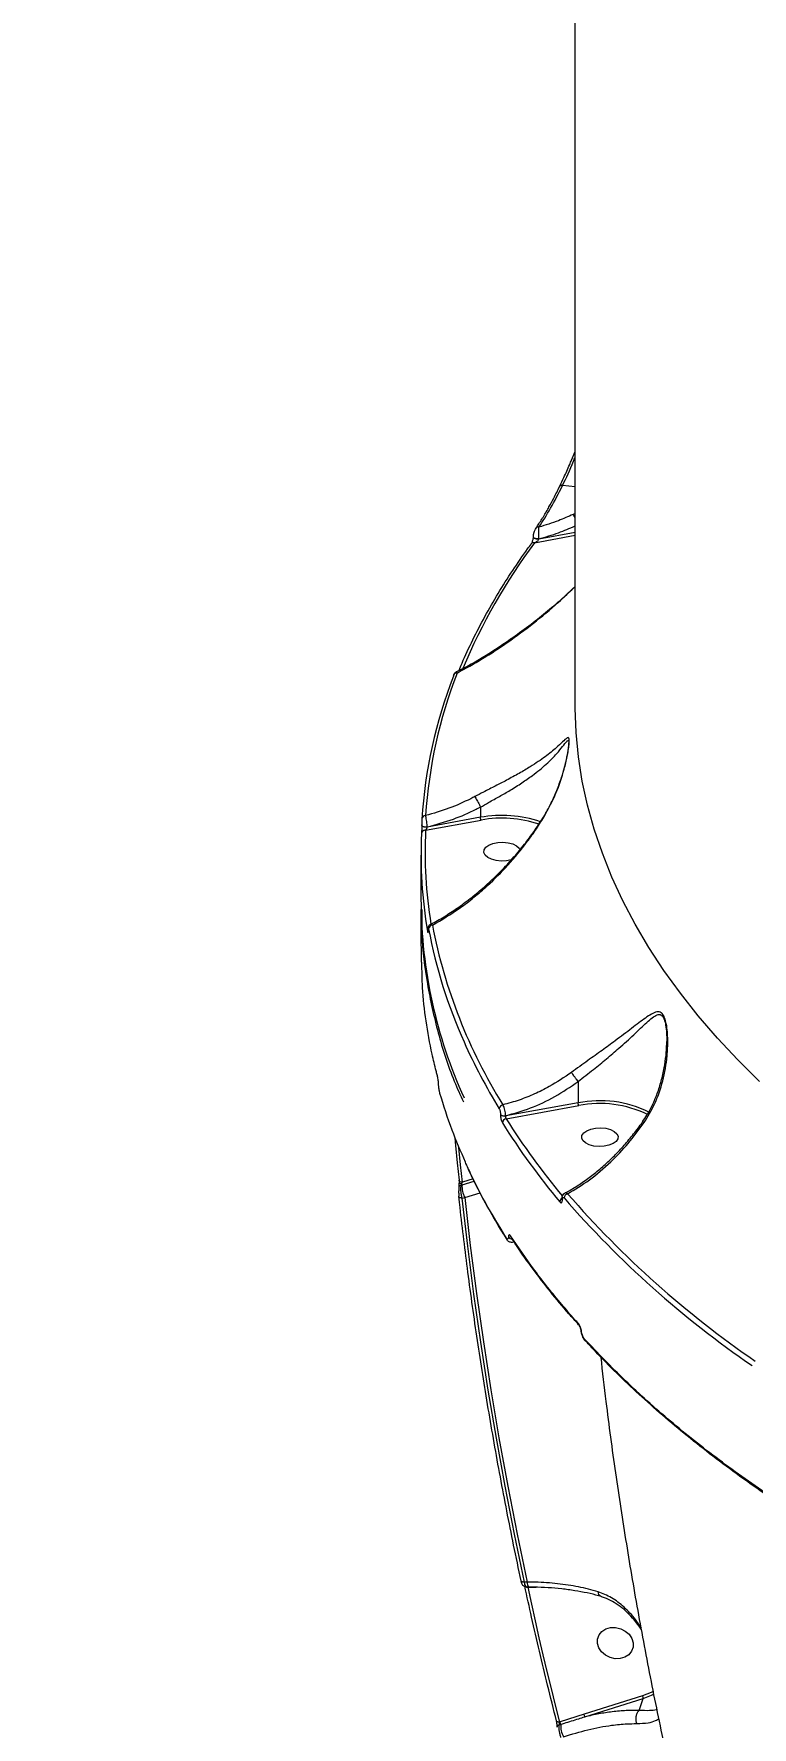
# Model space of a CAD drawing. Header units: millimetres. Extents: x -4781 to 5098, y -4410 to 4664.
# Drawn here: x -2095.6 to -1918.4, y -389.8 to 28 of the extents above; entities that cross this region are included whole.
import ezdxf

# ---------------------------------------------------------------- set-up
doc = ezdxf.new("R2010")
doc.units = ezdxf.units.MM
for name, color, linetype in [('DIKOM_ОБЪЕКТ', 7, 'Continuous'), ('DIKOM_РАЗМЕР_ЗОНА', 7, 'Continuous'), ('DIKOM_РАЗМЕР_ОБЪЕКТА', 7, 'Continuous')]:
    doc.layers.add(name, color=color, linetype=linetype)
doc.styles.add('style1', font='arial.ttf', dxfattribs={"width": 0.8})
doc.dimstyles.new('1-50', dxfattribs={"dimtxt": 300, "dimasz": 200, "dimexe": 100, "dimexo": 0, "dimgap": 100, "dimtad": 1, "dimtxsty": 'style1', "dimcen": 200, "dimclrd": 7, "dimclre": 7, "dimclrt": 7, "dimadec": 1, "dimazin": 2, "dimtfac": 1, "dimtmove": 0, "dimatfit": 2, "dimfxl": 0, "dimlwd": 25, "dimlwe": 18, "dimarcsym": 0})

# ---------------------------------------------------------------- blocks, each defined once
blk = doc.blocks.new('*D54')
at = {"layer": 'Defpoints', "color": 0, "transparency": 16777216}
for p in [(2534.93, 1098.4), (-3331.22, 763.4), (2534.93, -3200.56)]:
    blk.add_point(p, dxfattribs=at)
at = {"layer": 'DIKOM_РАЗМЕР_ОБЪЕКТА', "color": 7, "lineweight": 18, "transparency": 16777216}
for p, q in [((2534.93, 1098.4), (2534.93, -3300.56)), ((-3331.22, 763.4), (-3331.22, -3300.56))]:
    blk.add_line(p, q, dxfattribs=at)
at = {"layer": 'DIKOM_РАЗМЕР_ОБЪЕКТА', "color": 7, "lineweight": 25, "transparency": 16777216}
blk.add_line((-3131.22, -3200.56), (2334.93, -3200.56), dxfattribs=at)
at = {"layer": 'DIKOM_РАЗМЕР_ОБЪЕКТА', "color": 7, "transparency": 16777216}
for points in [[(-3131.22, -3167.23), (-3131.22, -3233.9), (-3331.22, -3200.56)], [(2334.93, -3167.23), (2334.93, -3233.9), (2534.93, -3200.56)]]:
    blk.add_solid(points, dxfattribs=at)
at = {"layer": 'DIKOM_РАЗМЕР_ОБЪЕКТА', "color": 7, "transparency": 16777216, "insert": (941.13, -2947.39), "char_height": 300, "attachment_point": 5, "style": 'style1'}
blk.add_mtext('5870', dxfattribs=at)
blk = doc.blocks.new('*D57')
at = {"layer": 'Defpoints', "color": 0, "transparency": 16777216}
for p in [(4034.06, 1180.11), (-4781.22, 856.14), (4034.06, -4310.06)]:
    blk.add_point(p, dxfattribs=at)
at = {"layer": 'DIKOM_РАЗМЕР_ЗОНА', "color": 7, "lineweight": 18, "transparency": 16777216}
for p, q in [((4034.06, 1180.11), (4034.06, -4410.06)), ((-4781.22, 856.14), (-4781.22, -4410.06))]:
    blk.add_line(p, q, dxfattribs=at)
at = {"layer": 'DIKOM_РАЗМЕР_ЗОНА', "color": 7, "lineweight": 25, "transparency": 16777216}
blk.add_line((-4581.22, -4310.06), (3834.06, -4310.06), dxfattribs=at)
at = {"layer": 'DIKOM_РАЗМЕР_ЗОНА', "color": 7, "transparency": 16777216}
for points in [[(-4581.22, -4276.72), (-4581.22, -4343.39), (-4781.22, -4310.06)], [(3834.06, -4276.72), (3834.06, -4343.39), (4034.06, -4310.06)]]:
    blk.add_solid(points, dxfattribs=at)
at = {"layer": 'DIKOM_РАЗМЕР_ЗОНА', "color": 7, "transparency": 16777216, "insert": (-1490.8, -4056.88), "char_height": 300, "attachment_point": 5, "style": 'style1'}
blk.add_mtext('8820', dxfattribs=at)

msp = doc.modelspace()

# ---------------------------------------------------------------- linework, layer by layer
at = {"layer": 'DIKOM_ОБЪЕКТ', "color": 7, "linetype": 'Continuous', "lineweight": 15}
for p, q in [((-1962.081, -137.394), (-1962.081, 124.714)), ((-1962.966, -77.172), (-1962.081, -75.035)), ((-1962.081, -83.78), (-1965.167, -83.408)), ((-1965.852, -83.591), (-1965.859, -83.603)), ((-1962.081, -90.328), (-1962.554, -90.545)), ((-1972.366, -96.17), (-1972.366, -96.095)), ((-1972.068, -97.55), (-1962.081, -95.698)), ((-1971.711, -93.963), (-1971.725, -93.983)), ((-1962.081, -94.995), (-1971.027, -96.655)), ((-1971.027, -96.655), (-1971.027, -96.58)), ((-1985.434, -162.781), (-1985.435, -162.774)), ((-1985.434, -162.781), (-1985.434, -165.314)), ((-1998.955, -168.492), (-1985.269, -165.985)), ((-1985.434, -165.314), (-1998.578, -167.721)), ((-1999.913, -167.207), (-1999.912, -167.193)), ((-1999.913, -167.235), (-1999.913, -167.207)), ((-1999.913, -167.235), (-1999.912, -167.221)), ((-1998.578, -167.721), (-1998.578, -167.692)), ((-2000.081, -186.21), (-2000.081, -174.638)), ((-1998.323, -193.102), (-1998.323, -193.013)), ((-1998.323, -193.013), (-1998.319, -193.061)), ((-1998.323, -193.102), (-1998.319, -193.149)), ((-1998.319, -193.149), (-1998.319, -193.061)), ((-1961.311, -230.534), (-1961.311, -235.775)), ((-1961.311, -235.775), (-1979.192, -239.001)), ((-1979.067, -239.68), (-1961.147, -236.447)), ((-1980.476, -238.623), (-1980.476, -238.671)), ((-1979.192, -239.001), (-1979.192, -238.954)), ((-1987.234, -254.498), (-1989.889, -255.35)), ((-1988.802, -251.19), (-1989.024, -250.723)), ((-1990.656, -255.594), (-1990.67, -255.604)), ((-1990.182, -256.097), (-1989.976, -256.033)), ((-1989.976, -256.033), (-1986.956, -255.084)), ((-1989.315, -259.098), (-1985.484, -257.979)), ((-1989.94, -259.294), (-1989.315, -259.098)), ((-1965.274, -259.467), (-1965.274, -259.399)), ((-1965.191, -259.673), (-1965.191, -259.605)), ((-1959.571, -294.513), (-1959.538, -294.547)), ((-1973.934, -354.035), (-1974.582, -354.037)), ((-1973.495, -355.267), (-1974.068, -355.268)), ((-1973.691, -355.317), (-1973.714, -355.268)), ((-1973.691, -355.317), (-1973.191, -355.316)), ((-1973.495, -355.267), (-1973.511, -355.266)), ((-1973.191, -355.316), (-1971.712, -355.322)), ((-1945.412, -382.118), (-1959.827, -386.639)), ((-1959.706, -387.3), (-1945.291, -382.779)), ((-1946.299, -385.724), (-1945.291, -382.779)), ((-1965.746, -388.535), (-1965.867, -388.573)), ((-1959.827, -386.639), (-1965.746, -388.535)), ((-1965.978, -389.262), (-1965.614, -389.148))]:
    msp.add_line(p, q, dxfattribs=at)
at = {"layer": 'DIKOM_ОБЪЕКТ', "color": 7, "linetype": 'Continuous', "lineweight": 15, "flags": 128}
for points in [[(-1971.027, -96.58), (-1971.305, -96.609), (-1971.589, -96.597), (-1971.854, -96.545), (-1972.08, -96.456), (-1972.248, -96.338), (-1972.345, -96.2), (-1972.366, -96.089)], [(-1971.027, -96.655), (-1971.305, -96.684), (-1971.589, -96.672), (-1971.854, -96.619), (-1972.08, -96.531), (-1972.248, -96.412), (-1972.345, -96.275), (-1972.366, -96.172)], [(-1992.059, -130.234), (-1992.086, -130.325), (-1992.103, -130.483)], [(-1916.574, -230.524), (-1921.932, -225.196), (-1926.972, -219.785), (-1931.69, -214.298), (-1936.08, -208.739), (-1940.139, -203.114), (-1943.863, -197.428), (-1947.249, -191.686), (-1950.293, -185.893), (-1952.993, -180.055), (-1955.345, -174.178), (-1957.349, -168.267), (-1959.001, -162.326), (-1960.302, -156.363), (-1961.248, -150.381), (-1961.84, -144.388), (-1962.076, -138.388), (-1962.081, -137.394)], [(-1998.578, -167.692), (-1998.814, -167.72), (-1999.056, -167.717), (-1999.289, -167.684), (-1999.501, -167.624), (-1999.678, -167.539), (-1999.81, -167.434), (-1999.89, -167.317), (-1999.913, -167.207)], [(-1998.578, -167.721), (-1998.814, -167.748), (-1999.056, -167.745), (-1999.289, -167.712), (-1999.501, -167.652), (-1999.678, -167.567), (-1999.81, -167.463), (-1999.89, -167.345), (-1999.913, -167.235)], [(-1977.831, -175.788), (-1979.02, -176.033), (-1980.295, -176.096), (-1981.553, -175.971), (-1982.691, -175.669), (-1983.618, -175.214), (-1984.259, -174.642), (-1984.561, -174.001), (-1984.5, -173.342), (-1984.081, -172.719), (-1983.338, -172.181), (-1982.331, -171.774), (-1981.142, -171.529), (-1979.867, -171.466), (-1978.609, -171.591), (-1977.471, -171.893), (-1976.544, -172.348), (-1975.903, -172.92), (-1975.643, -173.398)], [(-1953.708, -246.249), (-1954.897, -246.495), (-1956.172, -246.557), (-1957.43, -246.433), (-1958.568, -246.13), (-1959.495, -245.675), (-1960.136, -245.104), (-1960.438, -244.463), (-1960.377, -243.804), (-1959.958, -243.18), (-1959.215, -242.643), (-1958.208, -242.235), (-1957.019, -241.99), (-1955.744, -241.927), (-1954.486, -242.052), (-1953.348, -242.354), (-1952.421, -242.81), (-1951.78, -243.381), (-1951.479, -244.022), (-1951.539, -244.681), (-1951.958, -245.304), (-1952.701, -245.842), (-1953.708, -246.249)], [(-1991.765, -244.398), (-1991.578, -246.317), (-1991.15, -250.585), (-1990.701, -254.853)], [(-1989.889, -255.35), (-1990.337, -251.086), (-1990.765, -246.823), (-1990.773, -246.743)], [(-1989.889, -255.35), (-1990.073, -255.339), (-1990.244, -255.31), (-1990.395, -255.264), (-1990.522, -255.202), (-1990.618, -255.127), (-1990.682, -255.042), (-1990.71, -254.949), (-1990.701, -254.853)], [(-1989.94, -259.294), (-1990.123, -259.284), (-1990.293, -259.255), (-1990.444, -259.209), (-1990.57, -259.148), (-1990.667, -259.074), (-1990.731, -258.99), (-1990.76, -258.898), (-1990.753, -258.801)], [(-1990.725, -256.624), (-1990.736, -256.71), (-1990.73, -256.828)], [(-1974.582, -354.037), (-1977.035, -342.217), (-1979.336, -330.388), (-1981.485, -318.551), (-1983.482, -306.707), (-1985.326, -294.857), (-1987.017, -283.005), (-1988.555, -271.15), (-1989.94, -259.294)], [(-1989.315, -259.098), (-1987.93, -270.978), (-1986.39, -282.858), (-1984.697, -294.735), (-1982.851, -306.608), (-1980.851, -318.476), (-1978.698, -330.338), (-1976.392, -342.192), (-1973.934, -354.035)], [(-1974.582, -354.037), (-1974.763, -354.041), (-1974.93, -354.027), (-1975.079, -353.995), (-1975.203, -353.945), (-1975.299, -353.881), (-1975.361, -353.803), (-1975.386, -353.739)], [(-1965.867, -388.573), (-1966.911, -384.422), (-1967.936, -380.27), (-1968.942, -376.115), (-1969.929, -371.959), (-1970.898, -367.801), (-1971.848, -363.642), (-1972.779, -359.48), (-1973.691, -355.317)], [(-1950.954, -372.93), (-1952.206, -372.956), (-1953.451, -372.67), (-1954.59, -372.096), (-1955.531, -371.279), (-1956.197, -370.286), (-1956.534, -369.198), (-1956.515, -368.101), (-1956.142, -367.087), (-1955.444, -366.236), (-1954.478, -365.617), (-1953.323, -365.281), (-1952.072, -365.255), (-1950.826, -365.54), (-1949.687, -366.115), (-1948.746, -366.932), (-1948.08, -367.924), (-1947.743, -369.013), (-1947.762, -370.109), (-1948.136, -371.124), (-1948.834, -371.975), (-1949.799, -372.594), (-1950.954, -372.93)], [(-1942.714, -380.952), (-1943.285, -381.254), (-1945.412, -382.118)], [(-1945.291, -382.779), (-1943.208, -381.943), (-1942.572, -381.613)], [(-1965.867, -388.573), (-1966.048, -388.583), (-1966.215, -388.574), (-1966.363, -388.546), (-1966.486, -388.501), (-1966.58, -388.44), (-1966.642, -388.365), (-1966.663, -388.312)]]:
    msp.add_lwpolyline(points, dxfattribs=at)
at = {"layer": 'DIKOM_ОБЪЕКТ', "color": 7, "linetype": 'Continuous', "lineweight": 15}
for centre, radius, start, end in [((-1965.376, -84.002), 0.63, 70.64422, 139.20373), ((-1971.13, -94.43), 0.745, 78.54243, 141.22508), ((-1851.662, -186.879), 149.925, 143.42872, 157.10297), ((-1972.266, -98.308), 0.783, 75.41576, 141.09811), ((-1882.195, -173.209), 117.921, 158.75688, 176.3704), ((-1881.524, -172.354), 117.665, 158.75685, 176.36978), ((-1991.285, -130.554), 0.838, 83.79992, 157.53604), ((-1998.975, -165.81), 0.907, 88.64315, 175.77784), ((-1980.117, -194.611), 29.775, 71.3649, 100.2869), ((-1980.074, -193.864), 28.359, 71.28591, 100.55468), ((-1887.938, -174.633), 112.142, 177.2928, 189.67571), ((-1999.035, -169.411), 0.923, 85.05216, 175.32616), ((-1887.266, -173.776), 111.814, 177.29096, 189.19638), ((-1882.089, -185.621), 117.993, 180.28613, 204.49107), ((-1997.233, -192.925), 0.979, 93.10204, 175.47444), ((-1869.091, -167.22), 130.558, 190.91801, 211.9305), ((-1997.751, -193.464), 0.733, 140.26033, 181.29), ((-1876.371, -170.029), 123.956, 190.60814, 204.14753), ((-1857.348, -161.738), 144.706, 204.06179, 211.4636), ((-1979.682, -237.349), 1.1, 101.1507, 175.76428), ((-1955.956, -262.921), 27.669, 64.03912, 101.15965), ((-1955.956, -262.78), 26.84, 64.08577, 101.15158), ((-1979.544, -237.661), 1.339, 225.90323, 285.22957), ((-1979.544, -237.709), 1.339, 225.90323, 285.22957), ((-1978.913, -240.779), 1.11, 97.99903, 175.61202), ((-1833.273, -148.854), 173.117, 212.04016, 220.0358), ((-1832.813, -148.152), 172.533, 212.03886, 219.8891), ((-1990.031, -256.796), 0.715, 102.15797, 166.08079), ((-1990.217, -253.519), 2.133, 257.73768, 275.29286), ((-1990.922, -255.943), 0.95, 354.55403, 18.3649), ((-1984.273, -256.407), 5.716, 176.24729, 208.09312), ((-1963.616, -259.326), 1.166, 105.67201, 176.2229), ((-1779.163, -97.667), 244.768, 220.9857, 235.54392), ((-1964.7, -260.272), 1.12, 120.79698, 177.03583), ((-1964.961, -259.392), 0.313, 181.90161, 222.72267), ((-1964.963, -259.461), 0.312, 181.0596, 222.81736), ((-1779.623, -98.383), 245.278, 220.9844, 235.54449), ((-1978.323, -269.153), 0.688, 180.23746, 215.57813), ((-1977.612, -268.255), 1.085, 213.88804, 270.3893), ((-1977.328, -268.565), 0.689, 180.0589, 214.45714), ((-1960.615, -290.247), 0.651, 179.05809, 223.1653), ((-1960.381, -292.018), 0.202, 187.00401, 237.00676), ((-1959.081, -294.077), 0.656, 179.3078, 221.61513), ((-1972.3, -354.162), 1.638, 175.56152, 222.37061), ((-1973.825, -353.748), 1.575, 261.6462, 274.89605), ((-1946.31, -382.624), 1.031, 351.32196, 29.39313), ((-1966.751, -389.072), 1.139, 356.17851, 28.13268), ((-1960.724, -387.144), 1.029, 351.29689, 29.39282), ((-1965.803, -389.983), 0.742, 103.69986, 168.58293), ((-1959.916, -389.523), 5.71, 176.23577, 208.11316)]:
    msp.add_arc(centre, radius, start, end, dxfattribs=at)
for points, knots in [([(-1965.861, -83.586), (-1965.516, -82.873), (-1964.689, -81.164), (-1963.72, -79.005), (-1963.113, -77.529), (-1962.966, -77.172)], [0, 0, 0, 0, 0.3519933, 0.8431094, 1, 1, 1, 1]), ([(-1965.167, -83.408), (-1964.245, -81.499), (-1963.186, -79.306), (-1962.208, -76.797), (-1962.081, -76.472)], [0, 0, 0, 0, 0.870431, 1, 1, 1, 1]), ([(-1970.982, -93.699), (-1970.033, -92.224), (-1968.11, -89.235), (-1966.156, -85.366), (-1965.167, -83.408)], [0, 0, 0, 0, 0.493761, 1, 1, 1, 1]), ([(-1968.515, -88.712), (-1968.122, -87.998), (-1967.24, -86.394), (-1966.356, -84.653), (-1965.862, -83.614), (-1965.857, -83.604)], [0, 0, 0, 0, 0.4429078, 0.9947175, 1, 1, 1, 1]), ([(-1971.705, -93.967), (-1971.705, -93.966), (-1971.257, -93.219), (-1970.256, -91.774), (-1969.2, -89.978), (-1968.612, -88.892), (-1968.515, -88.712)], [0, 0, 0, 0, 0.0004838, 0.4546828, 0.9097324, 1, 1, 1, 1]), ([(-1962.554, -90.545), (-1963.76, -91.091), (-1966.521, -92.34), (-1969.375, -93.21), (-1970.982, -93.699)], [0, 0, 0, 0, 0.4365684, 1, 1, 1, 1]), ([(-1962.081, -91.356), (-1962.089, -91.34), (-1962.194, -91.129), (-1962.352, -90.859), (-1962.493, -90.633), (-1962.546, -90.557), (-1962.554, -90.545)], [0, 0, 0, 0, 0.0431181, 0.6005783, 0.9380733, 1, 1, 1, 1]), ([(-1972.358, -96.088), (-1972.355, -95.898), (-1972.351, -95.665), (-1972.291, -95.433), (-1972.279, -95.39)], [0, 0, 0, 0, 0.81269984, 1, 1, 1, 1]), ([(-1972.279, -95.39), (-1972.245, -95.24), (-1972.163, -94.88), (-1971.976, -94.392), (-1971.794, -94.12), (-1971.709, -93.994)], [0, 0, 0, 0, 0.274563, 0.6626215, 1, 1, 1, 1]), ([(-1971.027, -96.58), (-1971.033, -96.386), (-1971.046, -95.998), (-1971.048, -95.331), (-1971.038, -94.672), (-1971.016, -94.096), (-1970.993, -93.824), (-1970.982, -93.699)], [0, 0, 0, 0, 0.1951293, 0.3899411, 0.5933895, 0.813982, 1, 1, 1, 1]), ([(-1971.027, -96.58), (-1969.391, -96.124), (-1966.361, -95.279), (-1963.43, -93.988), (-1962.081, -93.395)], [0, 0, 0, 0, 0.5400374, 1, 1, 1, 1]), ([(-1990.704, -129.066), (-1990.459, -128.474), (-1989.411, -125.942), (-1987.34, -121.494), (-1984.371, -115.742), (-1981.09, -110.035), (-1977.569, -104.476), (-1974.767, -100.413), (-1973.18, -98.235), (-1972.875, -97.816)], [0, 0, 0, 0, 0.0556293, 0.2380831, 0.4205796, 0.6031267, 0.7857235, 0.9588053, 1, 1, 1, 1]), ([(-1972.871, -97.81), (-1972.869, -97.808), (-1972.853, -97.789), (-1972.751, -97.624), (-1972.618, -97.333), (-1972.493, -96.972), (-1972.442, -96.737), (-1972.424, -96.654)], [0, 0, 0, 0, 0.0301173, 0.260959, 0.5740452, 0.8482041, 1, 1, 1, 1]), ([(-1972.424, -96.654), (-1972.419, -96.631), (-1972.395, -96.53), (-1972.376, -96.367), (-1972.365, -96.223), (-1972.366, -96.18), (-1972.367, -96.173)], [0, 0, 0, 0, 0.1319263, 0.588249, 0.9379619, 1, 1, 1, 1]), ([(-1972.068, -97.55), (-1971.961, -97.498), (-1971.734, -97.387), (-1971.431, -97.184), (-1971.199, -96.979), (-1971.081, -96.825), (-1971.034, -96.721), (-1971.029, -96.677), (-1971.027, -96.655)], [0, 0, 0, 0, 0.2759096, 0.5812295, 0.78393, 0.9044821, 0.9530252, 1, 1, 1, 1]), ([(-1991.386, -129.415), (-1990.745, -129.092), (-1988.662, -128.04), (-1985.113, -125.973), (-1980.724, -123.215), (-1976.276, -120.143), (-1971.97, -116.929), (-1967.779, -113.518), (-1964.525, -110.702), (-1962.635, -108.87), (-1962.081, -108.333)], [0, 0, 0, 0, 0.06379455, 0.20743192, 0.35431615, 0.50441016, 0.65770715, 0.79464801, 0.93981677, 1, 1, 1, 1]), ([(-1991.194, -129.72), (-1989.094, -128.563), (-1984.893, -126.249), (-1978.603, -122.115), (-1972.362, -117.48), (-1966.792, -112.937), (-1963.449, -109.664), (-1962.081, -108.325)], [0, 0, 0, 0, 0.2104797, 0.4209684, 0.6360014, 0.8510045, 1, 1, 1, 1]), ([(-1992.045, -130.242), (-1992.01, -130.137), (-1991.943, -129.937), (-1991.778, -129.69), (-1991.587, -129.476), (-1991.437, -129.41), (-1991.393, -129.39)], [0, 0, 0, 0, 0.3369918, 0.6423028, 0.8968719, 1, 1, 1, 1]), ([(-1991.194, -129.72), (-1991.238, -129.588), (-1991.313, -129.365), (-1991.367, -129.396), (-1991.389, -129.409)], [0, 0, 0, 0, 0.5934058, 1, 1, 1, 1]), ([(-1969.539, -164.842), (-1968.569, -163.032), (-1966.603, -159.364), (-1964.959, -154.373), (-1964.103, -150.81), (-1963.733, -148.775), (-1963.543, -147.367), (-1963.486, -146.283), (-1963.597, -145.627), (-1963.835, -145.613), (-1964.315, -145.881), (-1965.117, -146.664), (-1966.817, -148.274), (-1969.343, -150.347), (-1972.516, -152.499), (-1975.837, -154.463), (-1978.768, -156.054), (-1981.769, -157.605), (-1984.429, -158.948), (-1986.125, -159.828), (-1986.836, -160.197)], [0, 0, 0, 0, 0.0952064, 0.1929543, 0.244801, 0.2710714, 0.2981727, 0.3242912, 0.3503883, 0.3910771, 0.4019437, 0.4719636, 0.5438105, 0.639398, 0.7378523, 0.798856, 0.8613646, 0.9113765, 0.9628362, 1, 1, 1, 1]), ([(-1985.435, -162.774), (-1985.434, -162.774), (-1984.734, -162.494), (-1983.206, -161.472), (-1980.691, -160.165), (-1977.898, -158.516), (-1975.147, -156.794), (-1972.053, -154.634), (-1969.073, -152.167), (-1966.714, -149.789), (-1965.106, -147.779), (-1964.348, -146.798), (-1963.89, -146.33), (-1963.68, -146.267), (-1963.565, -146.547), (-1963.586, -146.911), (-1963.588, -146.95)], [0, 0, 0, 0, 0.0000303, 0.0533955, 0.1277309, 0.2021438, 0.2941226, 0.3862193, 0.5316538, 0.6773098, 0.7825135, 0.8873234, 0.9029886, 0.9602978, 0.9957532, 1, 1, 1, 1]), ([(-1969.631, -164.794), (-1969.576, -164.709), (-1968.934, -163.728), (-1967.9, -161.683), (-1966.529, -158.651), (-1965.473, -155.713), (-1964.708, -153.127), (-1964.238, -151.228), (-1964.039, -150.202), (-1963.964, -149.818)], [0, 0, 0, 0, 0.0186246, 0.2148789, 0.4189614, 0.6308119, 0.7913836, 0.9218684, 1, 1, 1, 1]), ([(-1963.964, -149.818), (-1963.943, -149.712), (-1963.836, -149.191), (-1963.716, -148.385), (-1963.614, -147.559), (-1963.582, -147.065), (-1963.584, -146.971), (-1963.584, -146.951)], [0, 0, 0, 0, 0.0872801, 0.4313942, 0.7137958, 0.9385281, 1, 1, 1, 1]), ([(-1986.836, -160.197), (-1987.167, -160.37), (-1989.246, -161.455), (-1993.256, -163.248), (-1997.029, -164.345), (-1998.953, -164.903)], [0, 0, 0, 0, 0.0849813, 0.5334711, 1, 1, 1, 1]), ([(-1998.578, -167.692), (-1996.411, -167.098), (-1992.301, -165.971), (-1987.955, -164.072), (-1985.778, -162.957), (-1985.434, -162.781)], [0, 0, 0, 0, 0.4843393, 0.9185185, 1, 1, 1, 1]), ([(-1986.836, -160.197), (-1986.828, -160.208), (-1986.76, -160.301), (-1986.594, -160.552), (-1986.307, -161.041), (-1985.99, -161.626), (-1985.679, -162.239), (-1985.516, -162.596), (-1985.435, -162.774)], [0, 0, 0, 0, 0.0259461, 0.2095534, 0.407243, 0.6047671, 0.8024076, 1, 1, 1, 1]), ([(-1999.879, -165.744), (-1999.884, -165.822), (-1999.892, -165.978), (-1999.902, -166.325), (-1999.909, -166.699), (-1999.912, -166.999), (-1999.912, -167.148), (-1999.912, -167.193)], [0, 0, 0, 0, 0.2336303, 0.4673843, 0.6955141, 0.9086117, 1, 1, 1, 1]), ([(-1998.578, -167.692), (-1998.581, -167.604), (-1998.593, -167.311), (-1998.639, -166.729), (-1998.727, -166.004), (-1998.838, -165.338), (-1998.915, -165.048), (-1998.953, -164.903)], [0, 0, 0, 0, 0.0942766, 0.3123208, 0.5412073, 0.7713737, 1, 1, 1, 1]), ([(-1997.748, -191.721), (-1997.573, -191.635), (-1996.318, -191.015), (-1993.984, -189.606), (-1990.763, -187.49), (-1987.574, -185.099), (-1984.435, -182.478), (-1981.399, -179.658), (-1978.515, -176.678), (-1975.826, -173.595), (-1973.357, -170.433), (-1971.285, -167.507), (-1970.122, -165.59), (-1969.638, -164.791)], [0, 0, 0, 0, 0.01680434, 0.1206195, 0.22492818, 0.32973347, 0.43497887, 0.54045074, 0.64303779, 0.74296848, 0.83976538, 0.9332327, 1, 1, 1, 1]), ([(-1997.286, -191.948), (-1994.997, -190.6), (-1991.536, -188.563), (-1987.028, -185.088), (-1983.035, -181.652), (-1978.551, -177.163), (-1974.569, -172.348), (-1971.592, -168.177), (-1970.223, -165.953), (-1969.539, -164.842)], [0, 0, 0, 0, 0.2227141, 0.3367327, 0.4507453, 0.6310045, 0.8132753, 0.9066446, 1, 1, 1, 1]), ([(-1985.269, -165.985), (-1985.273, -165.978), (-1985.285, -165.959), (-1985.316, -165.902), (-1985.358, -165.796), (-1985.4, -165.637), (-1985.428, -165.467), (-1985.432, -165.365), (-1985.434, -165.314)], [0, 0, 0, 0, 0.0536992, 0.1415919, 0.3562799, 0.570674, 0.7854538, 1, 1, 1, 1]), ([(-1969.539, -164.842), (-1969.558, -164.831), (-1969.618, -164.798), (-1969.627, -164.796), (-1969.633, -164.794)], [0, 0, 0, 0, 0.33167988, 1, 1, 1, 1]), ([(-1999.912, -167.221), (-1999.912, -167.288), (-1999.913, -167.505), (-1999.917, -167.94), (-1999.927, -168.486), (-1999.941, -168.994), (-1999.95, -169.222), (-1999.955, -169.336)], [0, 0, 0, 0, 0.0931831, 0.3038794, 0.5302606, 0.7652542, 1, 1, 1, 1]), ([(-1998.955, -168.492), (-1998.911, -168.446), (-1998.825, -168.358), (-1998.709, -168.175), (-1998.629, -167.995), (-1998.594, -167.864), (-1998.58, -167.782), (-1998.579, -167.743), (-1998.578, -167.721)], [0, 0, 0, 0, 0.2685964, 0.5228833, 0.7425303, 0.8689826, 0.9240262, 1, 1, 1, 1]), ([(-1999.947, -201.056), (-1999.992, -198.729), (-2000.076, -194.386), (-2000.072, -190.046), (-2000.069, -188.032)], [0, 0, 0, 0, 0.5359875, 1, 1, 1, 1]), ([(-1999.876, -188.031), (-1999.903, -190.104), (-1999.981, -196.239), (-1998.701, -206.42), (-1996.036, -218.503), (-1992.993, -228.224), (-1990.392, -233.845), (-1989.611, -235.533)], [0, 0, 0, 0, 0.1297762, 0.3841624, 0.6381421, 0.8913217, 1, 1, 1, 1]), ([(-1998.322, -193.016), (-1998.322, -193.001), (-1998.324, -192.855), (-1998.314, -192.661), (-1998.287, -192.432), (-1998.21, -192.187), (-1998.068, -191.96), (-1997.906, -191.787), (-1997.776, -191.736), (-1997.745, -191.725)], [0, 0, 0, 0, 0.0279712, 0.2711766, 0.4682196, 0.6032786, 0.7573961, 0.943205, 1, 1, 1, 1]), ([(-1997.286, -191.948), (-1997.301, -191.93), (-1997.404, -191.806), (-1997.573, -191.668), (-1997.695, -191.705), (-1997.748, -191.721)], [0, 0, 0, 0, 0.0878095, 0.6019131, 1, 1, 1, 1]), ([(-1998.485, -193.481), (-1998.482, -193.498), (-1998.46, -193.624), (-1998.422, -193.776), (-1998.376, -193.817), (-1998.344, -193.714), (-1998.323, -193.499), (-1998.32, -193.266), (-1998.319, -193.149)], [0, 0, 0, 0, 0.0392258, 0.2872638, 0.4952466, 0.6710632, 0.8353809, 1, 1, 1, 1]), ([(-1998.337, -193.488), (-1998.337, -193.489), (-1998.342, -193.499), (-1998.331, -193.46), (-1998.328, -193.37), (-1998.321, -193.21), (-1998.324, -193.058), (-1998.325, -192.999)], [0, 0, 0, 0, 0.0029027, 0.1908346, 0.4376568, 0.7828016, 1, 1, 1, 1]), ([(-1998.319, -193.061), (-1998.318, -192.985), (-1998.316, -192.833), (-1998.302, -192.694), (-1998.281, -192.63), (-1998.252, -192.659), (-1998.226, -192.755), (-1998.211, -192.836), (-1998.209, -192.848)], [0, 0, 0, 0, 0.1673847, 0.3345171, 0.5091655, 0.7130579, 0.9576863, 1, 1, 1, 1]), ([(-1996.103, -228.891), (-1996.192, -228.551), (-1996.64, -226.85), (-1997.694, -222.416), (-1998.919, -215.572), (-1999.815, -207.991), (-1999.853, -203.148), (-1999.869, -201.054)], [0, 0, 0, 0, 0.0368863, 0.1844369, 0.4797924, 0.7751505, 1, 1, 1, 1]), ([(-1945.049, -240.661), (-1944.143, -239.173), (-1942.169, -235.929), (-1940.302, -230.324), (-1939.347, -224.958), (-1939.159, -220.886), (-1939.274, -218.237), (-1939.515, -216.349), (-1939.94, -214.728), (-1940.424, -213.897), (-1941.068, -213.347), (-1941.945, -213.249), (-1943.236, -213.836), (-1945.214, -215.15), (-1948.058, -217.354), (-1951.692, -220.11), (-1955.384, -222.813), (-1959.001, -225.395), (-1961.607, -227.277), (-1962.962, -228.255)], [0, 0, 0, 0, 0.0790206, 0.1721805, 0.2680565, 0.3287309, 0.3610598, 0.393901, 0.4223306, 0.4513195, 0.4599432, 0.4989935, 0.5446048, 0.591433, 0.68762, 0.7865808, 0.8546748, 0.9244441, 1, 1, 1, 1]), ([(-1961.312, -230.529), (-1961.312, -230.528), (-1960.077, -229.469), (-1957.603, -227.612), (-1954.262, -224.845), (-1950.868, -221.959), (-1947.491, -218.884), (-1944.89, -216.374), (-1943.05, -214.765), (-1941.887, -213.975), (-1941.069, -213.917), (-1940.537, -214.33), (-1940.283, -214.724), (-1939.966, -215.517), (-1939.684, -216.699), (-1939.509, -218.536), (-1939.422, -219.901), (-1939.462, -220.619), (-1939.464, -220.653)], [0, 0, 0, 0, 0.000051, 0.1133067, 0.216609, 0.3224092, 0.4686035, 0.6185385, 0.6864044, 0.7554068, 0.8104397, 0.8222892, 0.8529307, 0.8621123, 0.902074, 0.9492689, 0.9975858, 1, 1, 1, 1]), ([(-1945.468, -240.496), (-1945.091, -239.952), (-1944.162, -238.606), (-1942.935, -236.246), (-1941.739, -233.426), (-1940.766, -230.361), (-1940.046, -227.215), (-1939.619, -224.149), (-1939.452, -221.978), (-1939.469, -220.851), (-1939.472, -220.652)], [0, 0, 0, 0, 0.0934054, 0.230693, 0.3758284, 0.5279115, 0.6875312, 0.8344251, 0.9706795, 1, 1, 1, 1]), ([(-1995.756, -231.224), (-1995.757, -231.192), (-1995.764, -231.043), (-1995.79, -230.711), (-1995.847, -230.219), (-1995.954, -229.52), (-1996.043, -229.142), (-1996.103, -228.891)], [0, 0, 0, 0, 0.0348663, 0.1619593, 0.3363053, 0.5591877, 1, 1, 1, 1]), ([(-1962.962, -228.255), (-1964.759, -229.481), (-1967.686, -231.476), (-1972.086, -233.627), (-1975.915, -235.172), (-1978.552, -235.9), (-1979.894, -236.27)], [0, 0, 0, 0, 0.3422172, 0.557262, 0.7745996, 1, 1, 1, 1]), ([(-1961.312, -230.529), (-1961.431, -230.373), (-1961.667, -230.061), (-1962.075, -229.508), (-1962.465, -228.969), (-1962.747, -228.569), (-1962.897, -228.351), (-1962.949, -228.275), (-1962.962, -228.255)], [0, 0, 0, 0, 0.2127719, 0.4254496, 0.6381829, 0.8508221, 0.9618916, 1, 1, 1, 1]), ([(-1995.412, -233.444), (-1995.473, -233.203), (-1995.564, -232.845), (-1995.668, -232.181), (-1995.723, -231.715), (-1995.747, -231.398), (-1995.754, -231.254), (-1995.756, -231.224)], [0, 0, 0, 0, 0.4455668, 0.6622573, 0.8364281, 0.9657119, 1, 1, 1, 1]), ([(-1989.114, -250.443), (-1990.263, -247.811), (-1992.721, -242.18), (-1994.477, -236.48), (-1995.412, -233.444)], [0, 0, 0, 0, 0.4674687, 1, 1, 1, 1]), ([(-1979.192, -238.954), (-1977.148, -238.366), (-1973.008, -237.176), (-1966.939, -234.34), (-1963.199, -231.811), (-1961.311, -230.534)], [0, 0, 0, 0, 0.3257234, 0.6596859, 1, 1, 1, 1]), ([(-1961.311, -230.534), (-1961.311, -230.533), (-1961.311, -230.531), (-1961.312, -230.529), (-1961.312, -230.529)], [0, 0, 0, 0, 0.5958648, 1, 1, 1, 1]), ([(-1980.779, -237.268), (-1980.745, -237.333), (-1980.677, -237.463), (-1980.587, -237.759), (-1980.518, -238.088), (-1980.481, -238.39), (-1980.478, -238.557), (-1980.476, -238.623)], [0, 0, 0, 0, 0.214385, 0.4284829, 0.6428992, 0.8577746, 1, 1, 1, 1]), ([(-1979.192, -238.954), (-1979.2, -238.822), (-1979.221, -238.492), (-1979.316, -237.894), (-1979.477, -237.241), (-1979.679, -236.656), (-1979.823, -236.399), (-1979.894, -236.27)], [0, 0, 0, 0, 0.1423682, 0.3572353, 0.5716607, 0.7856829, 1, 1, 1, 1]), ([(-1961.147, -236.447), (-1961.153, -236.438), (-1961.165, -236.418), (-1961.195, -236.361), (-1961.235, -236.257), (-1961.277, -236.098), (-1961.305, -235.928), (-1961.309, -235.826), (-1961.311, -235.775)], [0, 0, 0, 0, 0.0703297, 0.1414346, 0.3559627, 0.5707924, 0.7854559, 1, 1, 1, 1]), ([(-1980.476, -238.671), (-1980.474, -238.769), (-1980.468, -239.016), (-1980.414, -239.467), (-1980.311, -239.96), (-1980.174, -240.403), (-1980.071, -240.597), (-1980.019, -240.694)], [0, 0, 0, 0, 0.1407027, 0.3553816, 0.5700638, 0.7850322, 1, 1, 1, 1]), ([(-1979.067, -239.68), (-1979.082, -239.647), (-1979.11, -239.582), (-1979.147, -239.433), (-1979.175, -239.267), (-1979.19, -239.117), (-1979.192, -239.034), (-1979.192, -239.001)], [0, 0, 0, 0, 0.2149497, 0.4301269, 0.6449137, 0.8591719, 1, 1, 1, 1]), ([(-1964.602, -258.018), (-1964.198, -257.811), (-1962.874, -257.132), (-1960.638, -255.706), (-1957.921, -253.762), (-1955.259, -251.568), (-1952.685, -249.17), (-1950.22, -246.588), (-1947.903, -243.832), (-1946.311, -241.795), (-1945.545, -240.646), (-1945.454, -240.509)], [0, 0, 0, 0, 0.05807672, 0.19063124, 0.3234534, 0.45653125, 0.58955782, 0.7209941, 0.85191729, 0.98238619, 1, 1, 1, 1]), ([(-1963.931, -258.203), (-1962.125, -257.128), (-1958.461, -254.947), (-1953.442, -250.648), (-1948.88, -245.885), (-1946.336, -242.416), (-1945.049, -240.661)], [0, 0, 0, 0, 0.26256314, 0.53266278, 0.76364323, 1, 1, 1, 1]), ([(-1945.049, -240.661), (-1945.089, -240.64), (-1945.206, -240.579), (-1945.375, -240.504), (-1945.412, -240.516), (-1945.434, -240.522)], [0, 0, 0, 0, 0.1839912, 0.5344992, 1, 1, 1, 1]), ([(-1979.012, -269.156), (-1980.777, -266.244), (-1984.306, -260.421), (-1987.581, -254.162), (-1988.962, -250.81), (-1989.114, -250.443)], [0, 0, 0, 0, 0.4710147, 0.9420291, 1, 1, 1, 1]), ([(-1990.701, -254.853), (-1990.695, -254.918), (-1990.672, -255.148), (-1990.663, -255.408), (-1990.656, -255.594)], [0, 0, 0, 0, 0.2875756, 1, 1, 1, 1]), ([(-1978.986, -269.259), (-1979.329, -268.733), (-1980.902, -266.323), (-1983.395, -261.973), (-1986.177, -256.826), (-1987.69, -253.565), (-1988.304, -252.241)], [0, 0, 0, 0, 0.0940743, 0.4315583, 0.7692075, 1, 1, 1, 1]), ([(-1990.73, -256.828), (-1990.747, -256.944), (-1990.782, -257.178), (-1990.805, -257.652), (-1990.802, -258.16), (-1990.778, -258.551), (-1990.758, -258.753), (-1990.753, -258.801)], [0, 0, 0, 0, 0.2249249, 0.4496843, 0.6803101, 0.9237623, 1, 1, 1, 1]), ([(-1975.386, -353.739), (-1976.008, -350.791), (-1977.812, -342.246), (-1980.564, -328.087), (-1983.54, -311.259), (-1986.205, -294.419), (-1988.518, -277.868), (-1989.967, -266.026), (-1990.659, -259.801), (-1990.76, -258.897)], [0, 0, 0, 0, 0.09344132, 0.27090588, 0.44837171, 0.62583752, 0.80330178, 0.97142346, 1, 1, 1, 1]), ([(-1990.726, -256.624), (-1990.723, -256.608), (-1990.713, -256.558), (-1990.691, -256.374), (-1990.672, -256.079), (-1990.666, -255.796), (-1990.671, -255.633), (-1990.672, -255.604)], [0, 0, 0, 0, 0.1016658, 0.3120502, 0.5950964, 0.9273637, 1, 1, 1, 1]), ([(-1989.94, -259.294), (-1989.959, -259.218), (-1990.039, -258.894), (-1990.153, -258.264), (-1990.236, -257.441), (-1990.253, -256.673), (-1990.206, -256.289), (-1990.182, -256.097)], [0, 0, 0, 0, 0.07489782, 0.3151355, 0.54519994, 0.7715362, 1, 1, 1, 1]), ([(-1990.182, -256.097), (-1990.173, -256.064), (-1990.162, -256.024), (-1990.129, -255.923), (-1990.086, -255.803), (-1990.042, -255.695), (-1990.02, -255.643)], [0, 0, 0, 0, 0.2621342, 0.3209656, 0.6716503, 1, 1, 1, 1]), ([(-1990.02, -255.643), (-1989.989, -255.57), (-1989.945, -255.467), (-1989.902, -255.377), (-1989.889, -255.35)], [0, 0, 0, 0, 0.7045022, 1, 1, 1, 1]), ([(-1965.269, -259.403), (-1965.271, -259.363), (-1965.28, -259.108), (-1965.197, -258.716), (-1964.946, -258.266), (-1964.693, -258.115), (-1964.596, -258.058)], [0, 0, 0, 0, 0.07339286, 0.46727703, 0.79791715, 1, 1, 1, 1]), ([(-1963.931, -258.203), (-1964.024, -258.142), (-1964.232, -258.003), (-1964.461, -257.96), (-1964.559, -258.04), (-1964.58, -258.057)], [0, 0, 0, 0, 0.3888537, 0.8708406, 1, 1, 1, 1]), ([(-1965.818, -260.214), (-1965.763, -260.271), (-1965.639, -260.399), (-1965.461, -260.436), (-1965.312, -260.323), (-1965.211, -260.069), (-1965.198, -259.805), (-1965.191, -259.673)], [0, 0, 0, 0, 0.174167, 0.3895448, 0.5957518, 0.7978986, 1, 1, 1, 1]), ([(-1965.287, -259.639), (-1965.287, -259.641), (-1965.289, -259.646), (-1965.277, -259.587), (-1965.275, -259.507), (-1965.275, -259.467)], [0, 0, 0, 0, 0.1808748, 0.5968129, 1, 1, 1, 1]), ([(-1965.191, -259.605), (-1965.187, -259.518), (-1965.179, -259.343), (-1965.113, -259.177), (-1965.014, -259.104), (-1964.898, -259.129), (-1964.817, -259.212), (-1964.78, -259.249)], [0, 0, 0, 0, 0.2040727, 0.4079856, 0.6135105, 0.8265357, 1, 1, 1, 1]), ([(-1978.513, -268.86), (-1978.526, -268.975), (-1978.552, -269.204), (-1978.653, -269.377), (-1978.791, -269.403), (-1978.919, -269.295), (-1978.994, -269.182), (-1979.012, -269.156)], [0, 0, 0, 0, 0.2211825, 0.4418942, 0.6745286, 0.925152, 1, 1, 1, 1]), ([(-1977.361, -270.123), (-1977.365, -270.126), (-1977.488, -270.207), (-1977.799, -270.231), (-1978.196, -270.164), (-1978.524, -269.97), (-1978.751, -269.756), (-1978.852, -269.585), (-1978.895, -269.512)], [0, 0, 0, 0, 0.0077453, 0.2319102, 0.4442307, 0.6366035, 0.8457453, 1, 1, 1, 1]), ([(-1978.017, -268.566), (-1978.034, -268.541), (-1978.11, -268.432), (-1978.238, -268.325), (-1978.374, -268.35), (-1978.475, -268.52), (-1978.501, -268.747), (-1978.513, -268.86)], [0, 0, 0, 0, 0.0732495, 0.3225283, 0.5550227, 0.7774097, 1, 1, 1, 1]), ([(-1961.266, -290.237), (-1961.545, -289.925), (-1962.938, -288.365), (-1966.676, -284.028), (-1972.177, -277.151), (-1976.069, -271.429), (-1978.017, -268.566)], [0, 0, 0, 0, 0.0441408, 0.2207175, 0.6100152, 1, 1, 1, 1]), ([(-1977.904, -268.945), (-1977.907, -268.94), (-1977.912, -268.931), (-1977.909, -268.936), (-1977.907, -268.938)], [0, 0, 0, 0, 0.5446614, 1, 1, 1, 1]), ([(-1961.198, -290.521), (-1962.01, -289.624), (-1964.452, -286.926), (-1968.211, -282.358), (-1972.461, -276.829), (-1975.676, -272.352), (-1977.374, -269.703), (-1977.868, -268.933)], [0, 0, 0, 0, 0.12782464, 0.38436222, 0.64023227, 0.89532707, 1, 1, 1, 1]), ([(-1960.492, -292.187), (-1960.514, -292.022), (-1960.558, -291.693), (-1960.726, -291.163), (-1960.952, -290.664), (-1961.147, -290.372), (-1961.254, -290.25), (-1961.266, -290.237)], [0, 0, 0, 0, 0.2148482, 0.425978, 0.6817481, 0.9641575, 1, 1, 1, 1]), ([(-1960.583, -292.043), (-1960.583, -292.036), (-1960.587, -291.977), (-1960.611, -291.818), (-1960.668, -291.572), (-1960.765, -291.28), (-1960.897, -290.982), (-1961.032, -290.762), (-1961.08, -290.708), (-1961.097, -290.688)], [0, 0, 0, 0, 0.01367225, 0.12622106, 0.25547389, 0.4196046, 0.62259839, 0.86224336, 1, 1, 1, 1]), ([(-1960.408, -292.937), (-1960.409, -292.936), (-1960.487, -292.702), (-1960.567, -292.379), (-1960.569, -292.098), (-1960.57, -292.05)], [0, 0, 0, 0, 0.0033818, 0.8301055, 1, 1, 1, 1]), ([(-1959.736, -294.07), (-1959.846, -293.929), (-1960.039, -293.681), (-1960.271, -293.161), (-1960.429, -292.657), (-1960.471, -292.345), (-1960.492, -292.187)], [0, 0, 0, 0, 0.3292376, 0.5798253, 0.7886318, 1, 1, 1, 1]), ([(-1959.564, -294.507), (-1959.601, -294.469), (-1959.826, -294.246), (-1960.123, -293.739), (-1960.32, -293.184), (-1960.408, -292.937)], [0, 0, 0, 0, 0.1006507, 0.598916, 1, 1, 1, 1]), ([(-1913.55, -333.123), (-1917.94, -330.073), (-1926.72, -323.972), (-1938.71, -314.345), (-1949.878, -304.409), (-1956.45, -297.516), (-1959.736, -294.07)], [0, 0, 0, 0, 0.248595, 0.4971894, 0.7485947, 1, 1, 1, 1]), ([(-1913.238, -333.6), (-1913.999, -333.095), (-1917.124, -331.02), (-1922.358, -327.276), (-1928.932, -322.367), (-1935.231, -317.357), (-1941.269, -312.259), (-1947.04, -307.076), (-1952.515, -301.809), (-1956.664, -297.614), (-1958.887, -295.15), (-1959.479, -294.493)], [0, 0, 0, 0, 0.0418669, 0.1717836, 0.3018199, 0.4319457, 0.5621294, 0.6923369, 0.8225309, 0.9526793, 1, 1, 1, 1]), ([(-1817.948, -707.471), (-1819.173, -705.37), (-1823.506, -697.939), (-1830.725, -685.072), (-1839.521, -668.84), (-1848.02, -652.49), (-1856.229, -636.034), (-1864.144, -619.476), (-1871.763, -602.82), (-1879.083, -586.071), (-1886.104, -569.236), (-1892.823, -552.317), (-1899.238, -535.321), (-1905.348, -518.251), (-1911.152, -501.113), (-1916.647, -483.913), (-1921.834, -466.654), (-1926.71, -449.342), (-1931.275, -431.982), (-1935.528, -414.578), (-1939.467, -397.136), (-1943.093, -379.66), (-1946.403, -362.156), (-1949.402, -344.627), (-1952.071, -327.079), (-1954.174, -311.714), (-1955.256, -302.189), (-1955.672, -298.528)], [0, 0, 0, 0, 0.01657944, 0.05865922, 0.10071695, 0.14273662, 0.18471864, 0.22666108, 0.26856308, 0.31042511, 0.35224491, 0.39402195, 0.43575695, 0.4774485, 0.51909689, 0.56069985, 0.60225961, 0.64377424, 0.68524513, 0.72667142, 0.76805262, 0.80938914, 0.85068258, 0.89193249, 0.93313843, 0.97430225, 1, 1, 1, 1]), ([(-1974.068, -355.249), (-1974.131, -355.254), (-1974.315, -355.266), (-1974.589, -355.149), (-1974.849, -354.958), (-1975.05, -354.704), (-1975.226, -354.346), (-1975.336, -353.993), (-1975.39, -353.711), (-1975.399, -353.664)], [0, 0, 0, 0, 0.0744957, 0.2168403, 0.3435213, 0.4767501, 0.6514776, 0.9418974, 1, 1, 1, 1]), ([(-1974.068, -355.258), (-1974.073, -355.262), (-1974.132, -355.307), (-1974.263, -355.13), (-1974.44, -354.726), (-1974.535, -354.266), (-1974.582, -354.037)], [0, 0, 0, 0, 0.02526292, 0.34977641, 0.67503241, 1, 1, 1, 1]), ([(-1966.663, -388.312), (-1967.4, -385.374), (-1969.534, -376.858), (-1972.137, -365.759), (-1973.93, -357.593), (-1974.495, -355.022)], [0, 0, 0, 0, 0.2651077, 0.768594, 1, 1, 1, 1]), ([(-1956.381, -356.427), (-1957.98, -355.996), (-1961.116, -355.148), (-1966.37, -354.383), (-1970.677, -354.071), (-1973.249, -354.043), (-1973.934, -354.035)], [0, 0, 0, 0, 0.30289489, 0.5944549, 0.89202246, 1, 1, 1, 1]), ([(-1955.615, -357.638), (-1955.829, -357.57), (-1956.924, -357.221), (-1959.103, -356.715), (-1962.143, -356.134), (-1965.369, -355.699), (-1968.736, -355.418), (-1971.465, -355.289), (-1973.078, -355.305), (-1973.509, -355.309)], [0, 0, 0, 0, 0.0423981, 0.2174307, 0.3944894, 0.5732679, 0.7533083, 0.9340852, 1, 1, 1, 1]), ([(-1945.729, -365.439), (-1946.21, -364.701), (-1947.465, -362.772), (-1949.92, -360.19), (-1952.983, -357.763), (-1955.268, -356.865), (-1956.381, -356.427)], [0, 0, 0, 0, 0.1737608, 0.454174, 0.734206, 1, 1, 1, 1]), ([(-1955.613, -357.603), (-1955.617, -357.603), (-1955.783, -357.597), (-1956.045, -357.331), (-1956.27, -356.928), (-1956.355, -356.591), (-1956.375, -356.466), (-1956.381, -356.427)], [0, 0, 0, 0, 0.0091952, 0.3999675, 0.7907936, 0.9352797, 1, 1, 1, 1]), ([(-1945.649, -365.866), (-1945.855, -365.548), (-1946.546, -364.485), (-1947.869, -362.886), (-1949.584, -361.123), (-1951.427, -359.664), (-1953.339, -358.548), (-1954.757, -357.887), (-1955.52, -357.705), (-1955.626, -357.68)], [0, 0, 0, 0, 0.0787905, 0.2636517, 0.4485726, 0.6253712, 0.8016099, 0.972534, 1, 1, 1, 1]), ([(-1966.528, -389.823), (-1966.525, -389.801), (-1966.517, -389.75), (-1966.508, -389.579), (-1966.513, -389.312), (-1966.543, -388.953), (-1966.597, -388.592), (-1966.644, -388.399), (-1966.664, -388.317)], [0, 0, 0, 0, 0.0945824, 0.224693, 0.4028319, 0.6069161, 0.8351411, 1, 1, 1, 1]), ([(-1965.978, -389.262), (-1965.972, -389.222), (-1965.959, -389.14), (-1965.932, -388.969), (-1965.902, -388.787), (-1965.881, -388.654), (-1965.87, -388.586), (-1965.867, -388.573)], [0, 0, 0, 0, 0.2179536, 0.4437436, 0.6834531, 0.9396737, 1, 1, 1, 1]), ([(-1965.614, -389.148), (-1965.316, -389.055), (-1963.829, -388.588), (-1961.865, -387.959), (-1960.194, -387.449), (-1959.706, -387.3)], [0, 0, 0, 0, 0.1504258, 0.7521498, 1, 1, 1, 1]), ([(-1946.299, -385.724), (-1947.335, -385.718), (-1949.419, -385.704), (-1952.769, -386.018), (-1956.197, -386.529), (-1958.533, -387.042), (-1959.706, -387.3)], [0, 0, 0, 0, 0.2595479, 0.5218399, 0.7598727, 1, 1, 1, 1]), ([(-1946.302, -385.729), (-1946.461, -385.914), (-1946.78, -386.286), (-1947.054, -387.072), (-1947.135, -387.919), (-1947.038, -388.517), (-1946.931, -388.853), (-1946.901, -388.931), (-1946.885, -388.973)], [0, 0, 0, 0, 0.2315912, 0.4632936, 0.6949204, 0.9264949, 0.9610238, 1, 1, 1, 1]), ([(-1946.885, -388.973), (-1945.89, -388.929), (-1944.077, -388.85), (-1942.34, -388.36), (-1941.637, -387.895), (-1941.368, -387.717)], [0, 0, 0, 0, 0.4291802, 0.7816496, 1, 1, 1, 1]), ([(-1941.841, -385.435), (-1941.916, -385.467), (-1942.397, -385.667), (-1943.77, -385.847), (-1945.386, -385.729), (-1946.302, -385.729), (-1946.302, -385.729)], [0, 0, 0, 0, 0.0773538, 0.4957266, 0.9997375, 1, 1, 1, 1]), ([(-1946.302, -385.729), (-1946.301, -385.728), (-1946.3, -385.726), (-1946.299, -385.725), (-1946.299, -385.724)], [0, 0, 0, 0, 0.6236324, 1, 1, 1, 1]), ([(-1965.555, -392.403), (-1965.574, -392.348), (-1965.675, -392.053), (-1965.835, -391.456), (-1965.976, -390.631), (-1966.036, -389.849), (-1965.998, -389.458), (-1965.978, -389.262)], [0, 0, 0, 0, 0.0548518, 0.2944647, 0.5301107, 0.7647638, 1, 1, 1, 1]), ([(-1964.953, -392.214), (-1962.917, -391.597), (-1958.787, -390.346), (-1953.575, -389.386), (-1949.627, -388.985), (-1947.679, -388.976), (-1946.885, -388.973)], [0, 0, 0, 0, 0.3072524, 0.6233108, 0.8463492, 1, 1, 1, 1])]:
    msp.add_open_spline(points, degree=3, knots=knots, dxfattribs=at)

# ---------------------------------------------------------------- dimensions: what is measured, and where the dimension line sits
at = {"layer": 'DIKOM_РАЗМЕР_ЗОНА'}
dim = msp.add_linear_dim(base=(4034.06, -4310.056), p1=(-4781.222, 856.139), p2=(4034.06, 1180.105), text='8820', dimstyle='1-50', dxfattribs=at)
dim.commit()
dim.dimension.update_dxf_attribs({"geometry": '*D57', "text_midpoint": (-1490.8, -4310.056), "dimtype": 160})
at = {"layer": 'DIKOM_РАЗМЕР_ОБЪЕКТА'}
dim = msp.add_linear_dim(base=(2534.928, -3200.563), p1=(-3331.222, 763.397), p2=(2534.928, 1098.401), text='5870', dimstyle='1-50', dxfattribs=at)
dim.commit()
dim.dimension.update_dxf_attribs({"geometry": '*D54', "text_midpoint": (941.132, -3200.563), "dimtype": 160})

doc.saveas('drawing.dxf')
